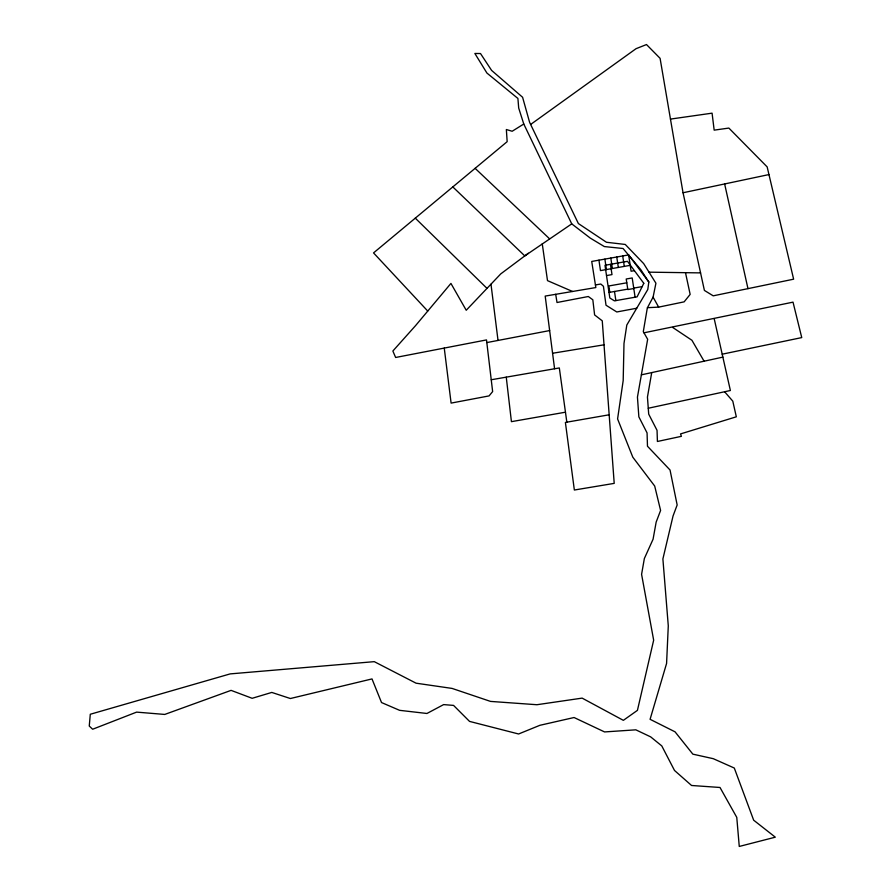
<?xml version="1.0" encoding="UTF-8"?>
<svg xmlns="http://www.w3.org/2000/svg" width="891" height="891" viewBox="0 0 891 891"><rect width="100%" height="100%" fill="white"/><g stroke="black" fill="none" stroke-linecap="round" stroke-linejoin="round"><path stroke-width="1.34" d="M648.826 282.035L647.79 289.508L626.807 325.026L623.99 343.481L623.188 380.546L617.586 418.937L632.799 457.172L654.696 486.041L660.599 510.454L656.155 522.126L653.07 539.233L644.36 558.523L641.587 574.327L653.66 640.183L637.433 710.361L623.355 720.34L582.135 698.121L536.917 704.725L490.518 701.406L452.082 688.42L416.064 683.185L374.276 661.657L230.179 673.897L90.292 714.259L89.256 726.042L92.642 729.239L136.613 712.121L164.746 714.437L231.081 690.369L252.153 698.299L271.788 692.43L290.377 698.522L372.004 678.92L381.526 702.553L399.591 710.327L426.934 713.479L443.64 704.603L453.564 705.405L469.535 721.398L518.595 733.984L539.879 725.307L574.071 717.522L604.566 731.934L635.84 729.829L650.675 736.879L661.779 745.912L674.509 770.459L691.561 785.483L720.006 787.477L736.768 817.37L739.263 846.45L775.315 837.184L753.663 820.188L734.295 768.042L713.279 758.687L692.853 754.154L675.055 731.834L650.085 719.304L666.579 663.45L668.283 625.861L662.893 558.958L673.05 515.978L677.16 504.974L670.043 470.014L647.479 446.235L647.066 432.903L638.858 416.854L637.444 397.096L647.657 339.282L643.302 331.641L647.323 307.93L653.092 297.149L655.921 283.215L643.67 263.602L625.259 244.457L606.47 242.263L578.382 223.552L529.61 122.357L522.594 97.264L491.609 70.411L480.505 53.538L474.858 53.46L486.909 73.04L517.916 98.456L518.696 108.045L523.774 124.016L571.744 223.875L590.276 238.097L604.332 246.562L623.076 248.511L640.852 269.75L648.826 282.035L628.645 254.904L591.724 261.442L595.834 287.559L545.192 296.079L554.581 368.774M651.722 372.594L647.445 397.085L648.704 414.148L657.046 430.353L657.413 441.479L681.381 436.334L680.546 433.917L736.322 416.81L732.792 401.15L724.617 391.75M571.744 223.875L524.799 255.906L452.806 186.91M528.352 253.244L500.764 273.882L466.227 310.257L450.935 283.416L415.54 325.649L392.864 351.021L395.637 357.48L486.497 339.916L492.645 391.572L489.07 395.905L451.102 403.1L444.253 348.091M530.624 124.473L636.04 48.693L646.498 44.55L660.086 58.327L683.041 192.757L704.402 290.421L713.223 295.834L793.625 279.184L767.151 166.895L728.86 128.07L714.17 130.142L712.076 113.168L670.455 119.093M523.774 124.016L512.169 131.255L506.355 129.518L507.168 141.658L373.541 252.91L427.713 311.026M641.375 374.844L722.868 357.124M648.269 408.245L730.386 390.503L714.203 318.722M683.041 192.757L768.978 174.569M643.959 332.811L793.023 302.149L801.744 337.589L722.2 354.195M647.456 307.685L658.661 307.128L684.143 301.849L690.157 294.398L685.491 272.679M486.887 342.567L549.647 330.572M636.731 308.23L616.795 311.973L606.014 305.223L603.43 286.289L600.801 284.029L595.422 284.931M630.26 265.34L600.467 270.608L598.941 260.161M606.515 275.564L611.994 274.606L610.458 264.337M634.414 270.652L631.095 271.243L628.645 254.904M626.796 282.803L608.843 285.955L609.778 292.304M608.998 292.437L627.754 289.152M633.69 288.105L642.155 286.624M633.824 288.517L627.821 289.564L626.217 279.006L632.198 277.947L635.094 297.226M491.264 379.755L559.325 367.95L565.462 412.199L511.423 421.655L506.255 377.16M609.166 414.794L565.395 422.423L574.35 490.017L614.211 483.379L602.26 320.827L594.609 314.924L592.827 299.788L588.316 296.514L557.009 302.506L555.706 294.308M552.576 353.259L604.02 344.817M649.027 272.167L700.571 272.891M572.557 291.48L547.497 280.632L542.263 243.822M672.705 327.454L691.928 340.273L704.09 361.2M475.115 168.343L549.613 238.844M415.284 218.15L487.009 288.372M653.092 297.149L658.661 307.128M724.639 183.958L747.972 288.639M622.698 255.951L624.29 266.398M616.75 257.009L618.332 267.445M610.814 258.056L612.373 268.503M614.5 291.48L615.859 300.59M604.878 259.114L606.426 269.55M565.462 412.199L566.832 422.167M490.986 284.184L498.024 340.44M643.792 283.293L637.098 296.87L614.4 300.846L609.823 297.984L604.989 265.295L627.487 261.319L643.792 283.293"/></g></svg>
